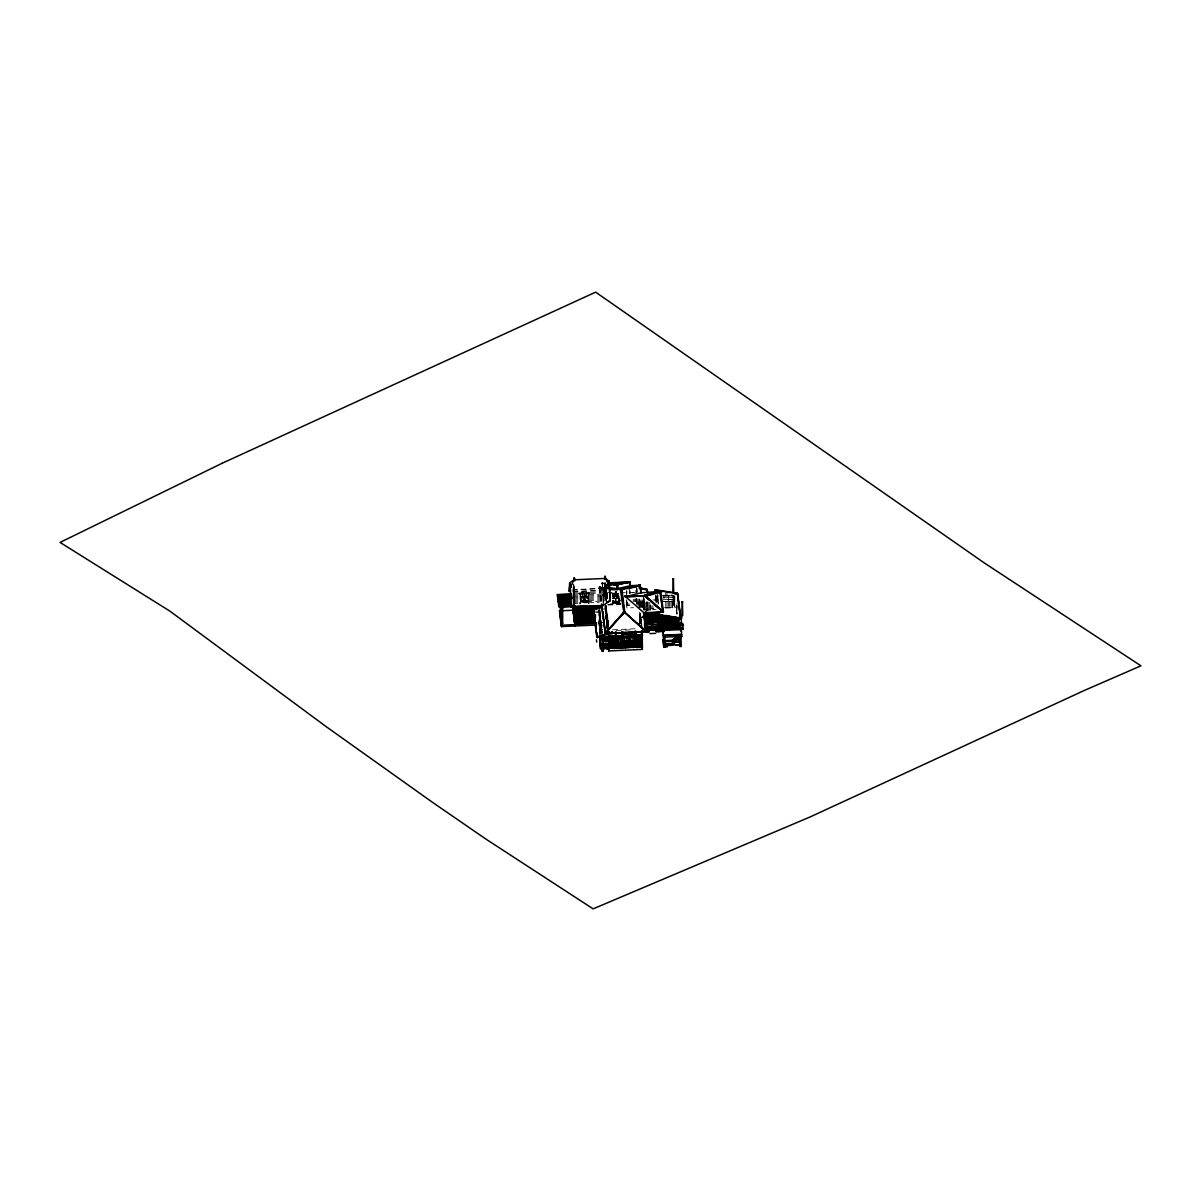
<?xml version="1.0" encoding="UTF-8"?>
<svg xmlns="http://www.w3.org/2000/svg" width="1201" height="1201" viewBox="0 0 1201 1201"><rect width="100%" height="100%" fill="white"/><g stroke="black" fill="none" stroke-linecap="round" stroke-linejoin="round"><path stroke-width="0.75" stroke-dasharray="5 3.75" d="M643.361 598.984L643.181 607.841M643.466 606.88L643.451 598.653M643.721 607.601L643.691 599.374M643.976 608.337L643.946 598.924M606.475 599.059L604.688 586.328M640.118 618.005L644.877 617.599M607.271 587.634L599.494 587.409L608.817 588.535L598.984 587.034L607.901 587.544M602.647 582.935L602.797 583.731L602.917 582.935M599.764 587.274L599.839 586.704M608.742 588.16L599.089 587.064L602.797 587.589L601.926 583.07L602.602 587.199L599.224 587.334L601.191 602.106M602.737 583.341L601.926 583.07M673.761 595.486L673.386 601.686L672.875 596.026M602.722 583.701L601.971 583.431L605.799 583.281M600.11 587.529L600.455 586.839M615.738 591.538L616.713 591.898L615.633 591.898M603.082 583.446L601.746 583.176L605.739 582.98M672.92 601.401L673.761 601.416L668.492 601.641L668.477 595.546L672.005 595.561M582.485 597.407C587.619 602.557 575.744 599.809 584.121 597.212M581.194 599.194L582.38 597.482L583.581 599.284L582.38 600.92M586.058 597.332C580.608 597.212 591.703 597.122 586.283 597.242L584.407 599.044L586.058 600.905M587.244 599.074C586.658 594.975 583.716 599.719 586.178 600.83L587.935 599.089M572.667 590.171L601.055 588.4L574.243 589.586M602.617 583.686L602.767 583.236M676.944 614.026L676.103 607.136L676.944 614.492M607.556 587.034L607.616 587.004A3.753 3.048 -7.6 0 1 605.709 587.559M604.478 588.835L599.539 590.457L608.291 587.169M600.92 588.535L606.91 586.899M601.791 631.816L599.434 632.537L601.461 631.651M599.509 633.317L601.926 632.702L599.569 633.573M658.103 603.337L657.172 596.447L655.671 596.642L657.172 596.942L658.103 603.848M599.854 616.638L600.725 616.593L599.704 616.428M600.8 623.664L601.656 623.619L601.896 633.512L601.731 629.294M600.86 624.16L601.716 624.115L600.86 625.631M608.517 584.557L605.289 584.722A3.753 3.048 -7.6 0 0 606.46 584.602M608.562 584.962L605.394 585.217A3.753 3.048 -7.6 0 0 606.52 585.007M573.493 586.764L573.673 594.6M605.454 585.953L608.667 585.728M605.529 586.178L605.799 590.502L605.499 584.692M605.244 587.394L605.394 583.941M605.754 587.709L606.55 599.419L603.442 599.554M603.382 601.911L603.292 588.16L606.55 588.025M604.373 588.265L606.415 602.737M603.292 589.045L606.55 588.895M601.551 589.541L604.478 589.421M606.685 589.691L606.04 584.256L606.04 600.56M572.922 591.402L600.14 590.186L599.975 588.955M572.922 591.973L604.478 590.577M572.922 593.129L604.478 591.718M579.287 594.36L578.927 593.204L589.376 592.739L589.586 593.594L579.152 593.925M578.942 593.339L589.376 592.874L578.927 593.204M572.922 594.285L604.478 592.874M606.91 592.693L616.653 592.273L616.653 591.177M620.211 592.108L625.556 592.573M580.263 594.03L588.37 593.955M606.19 593.459L607.06 593.414M610.363 593.249L618.74 592.874M634.263 592.453L628.829 592.859L634.263 592.618M572.922 595.441L580.008 595.126M588.73 594.735L604.478 594.03M616.383 593.444L618.515 593.339M606.55 594.555L603.097 594.615L603.097 604.703M603.097 594.81L606.55 594.81M580.638 596.266L587.935 595.951M572.922 596.582L580.008 596.266M580.473 596.312L588.055 595.981M588.73 595.891L604.478 595.186M580.473 596.612L588.055 596.266M580.638 596.807L584.136 596.642L584.121 601.686M606.55 595.966L603.262 596.071L603.097 594.615L603.518 597.212M572.922 597.738L580.008 597.422M584.136 597.302L580.623 597.362L582.275 597.497M588.73 597.032L604.478 596.342M573.988 598.143L573.898 589.301M603.442 597.257L606.55 597.107M572.922 598.894L580.008 598.578M588.73 598.188L604.478 597.497M662.592 595.381L672.41 595.035M586.283 597.242L587.935 598.984M606.55 598.263L603.442 598.413L603.382 597.302M662.907 595.636L671.914 595.231M572.922 600.05L580.008 599.734M588.73 599.344L604.478 598.653M663.222 596.026L668.191 595.801L668.206 601.326M573.523 600.05L573.913 600.785M616.128 598.368L612.765 598.638L616.113 598.293M663.222 596.101L668.206 595.876M668.507 596.026L673.476 595.816L673.476 601.266M572.922 601.206L580.008 600.89M588.73 600.5L604.478 599.794M580.623 601.07L584.121 600.92M584.407 600.905L587.92 600.74M580.638 601.266L584.136 601.116M584.422 601.101L587.935 600.95M663.222 597.783L668.206 597.753L663.222 597.888M633.107 599.359L636.08 599.224M636.395 599.209L639.367 599.074M673.476 597.573L668.492 597.708L673.476 597.693M572.922 602.362L580.008 602.046M588.7 603.533L588.625 601.686L602.737 601.025M623.904 600.59L612.615 601.101M613.065 601.431L620.286 601.101M633.107 600.515L636.08 600.38M636.395 600.365L639.367 600.23M639.623 600.215L643.361 600.14M572.922 603.502L580.008 603.187M588.265 601.716L588.295 602.692L580.368 603.172L580.368 594.315M588.73 602.812L599.239 602.347M616.113 601.581L612.63 601.941L616.128 601.776M652.759 599.96L656.136 599.915L652.503 600.065M619.761 601.671L616.383 601.851L619.761 601.791M663.222 599.704L668.206 599.569M668.507 599.719L673.476 599.509M668.492 599.644L673.476 599.389M612.615 602.377L616.113 602.226M619.746 602.226L616.398 602.557L619.761 602.422M612.765 602.572L616.128 602.422M633.107 601.671L636.08 601.536M636.395 601.521L639.367 601.386M639.623 601.371L643.361 601.296M616.113 602.872L612.75 603.007L616.128 603.067M616.383 603.142L619.896 603.067L616.383 603.022M636.545 602.286L636.56 603.848M637.446 602.347L637.446 603.803M638.677 603.758L638.842 602.181L638.857 603.743M640.779 602.091L640.779 603.563M642.19 602.031L642.205 603.593L642.205 602.136M672.215 607.316L672.11 600.83L674.392 600.725L674.707 607.706L674.392 600.725M610.363 603.803L620.422 603.352M626.412 599.659L626.412 603.082L629.579 602.977M636.395 602.677L639.367 602.542M639.623 602.527L643.361 602.452M662.907 601.551L674.181 601.055L662.442 601.746M620.046 603.608L616.383 603.773L616.398 593.519M642.145 602.647L639.788 602.662L639.803 603.608L642.385 603.593M626.487 603.578L627.553 603.533M607.901 604.613L620.857 604.028M627.492 603.743L626.412 604.253L629.579 604.133M646.874 602.842L644.171 602.962L643.721 598.368M647.129 602.827L650.086 602.692M639.563 603.713L636.845 603.653L643.361 603.593M672.11 600.83L672.275 602.151L674.572 602.046M607.901 605.079L620.857 604.508M672.74 602.181C671.824 604.538 674.256 600.005 673.791 603.097M646.874 603.983L644.171 604.103L643.466 598.804M647.129 603.983L650.086 603.848M629.894 605.274L626.907 605.544L630.555 605.334M636.395 604.974L643.331 604.568M672.275 602.151L672.275 603.202L674.572 603.112M643.331 604.779L637.821 605.169L642.385 605.424M604.869 606.835L605.724 606.805M605.529 607.106L607.226 630.03M639.983 605.304L643.241 605.379L643.346 607.841L642.19 607.271M644.171 605.259L646.874 605.139M647.129 605.139L650.086 605.004L650.071 610.168M605.124 607.211L605.98 607.181L605.98 605.124L606.655 612.255L605.799 612.3M605.664 607.631L605.664 609.688M643.271 606.64L636.785 607.616M646.874 606.295L644.171 606.415L643.181 597.843M647.129 606.28L650.086 606.16M650.417 606.145L653.374 606.01M637.821 606.985L642.325 606.865M643.451 606.73L643.646 595.321M674.392 605.424L672.11 605.514L672.41 607.811L676.043 607.646M603.172 608.997L606.535 608.847L606.535 606.445M626.412 603.082L626.907 608.006L633.482 607.661M644.171 607.571L646.874 607.451M647.129 607.436L650.086 607.316M650.417 607.301L653.374 607.166M605.799 610.243L606.655 610.213M664.438 607.661L672.41 607.301L665.624 607.646M674.692 607.196L676.103 607.136M646.874 608.607L644.171 608.727L643.181 600.14M647.129 608.592L650.086 608.457M650.417 608.442L653.374 608.322L653.374 609.477M595.591 611.294L599.734 611.039L600.5 632.687L600.485 622.223M605.574 610.693L606.715 610.708L607.181 617.854M643.286 609.538L653.929 609.072M647.129 609.748L650.086 609.613M656.136 609.342L653.629 609.462L653.629 608.307M595.591 612.435L598.879 612.3M645.387 610.333L646.243 610.288M605.604 612.795L606.715 612.75L607.406 617.839L606.535 617.884M650.086 610.769L647.129 610.904L647.129 601.671M606.43 613.336L606.73 628.078M606.85 613.501L606.625 615.077M599.464 614.462L600.725 628.964M599.314 615.407L600.905 628.243M605.574 614.957L605.709 616.023M606.85 615.197L606.625 613.201M607.406 615.798L606.535 615.828L606.535 628.213M599.704 616.353L600.65 616.323M607.166 615.858L606.955 628.063M599.479 616.819L600.725 616.819M606.79 616.653L607.721 617.104L607.796 627.312M600.77 617.119L599.149 617.194L601.446 634.398M599.794 617.629L600.65 617.599M606.865 617.149L607.721 617.104M599.794 617.99L600.725 618.095M639.878 617.93L639.923 616.233L640.869 623.604M599.854 618.365L600.74 618.44M599.479 618.815L600.455 618.755L600.5 632.687M639.818 617.284L644.697 617.059M599.314 619.401L601.07 632.657M639.818 617.509L641.409 617.434M607.121 620.181L607.976 620.151L608.652 627.282L607.766 620.151M599.479 620.812L600.455 620.692M599.734 621.548L598.879 621.593L600.86 637.386M607.661 621.322L606.79 621.367L605.094 608.322M606.865 621.863L607.721 621.818M598.113 622.719L605.274 622.178M607.121 622.238L607.976 622.193L607.976 620.151M599.479 622.809L600.455 622.688M607.661 622.658L607.901 624.82M598.113 623.379L601.686 623.184M600.8 623.859L601.656 623.619M600.92 623.904L599.314 610.648M600.245 624.385L601.716 624.115M598.128 624.955L601.686 624.79M599.584 611.039L600.05 625.075M600.8 625.136L601.656 625.105M607.796 625.271L608.652 625.226M607.556 625.421L608.231 627.297L605.079 604.628M601.491 626.066L601.506 627.087M607.571 625.721L608.727 625.721M601.461 627.973L601.191 621.593M599.915 628.198L600.905 628.138M599.794 628.498L600.68 628.453M600.65 629.339L599.794 629.384L600.485 632.387M602.016 629.279L601.461 633.543M599.854 629.879L600.725 629.834M612.57 629.789L638.527 628.633M599.764 632.432L599.674 631.231L600.755 631.186M616.233 630.51L632.056 629.804M599.674 631.816L600.83 631.801M665.624 608.111L672.41 607.811L672.41 604.133L674.692 604.043L672.41 604.178L672.275 603.202M602.106 583.446L605.98 584.256M608.562 588.76L599.539 587.724L601.491 602.392M582.38 601.01L581.329 599.329M599.449 632.477L600.035 636.89M589.241 592.919L589.436 593.91M580.008 594.33L580.008 604.208M606.04 588.79L605.604 586.673M674.031 601.055L674.046 594.96M673.716 601.07L673.731 595.981M658.448 603.713L657.427 596.071L657.427 598.819M643.181 602.452L644.171 609.883M643.181 603.608L643.871 608.607M643.166 605.379L643.601 608.637M642.145 605.199L642.16 606.805M641.499 602.166L641.499 603.623M640.959 603.548L640.959 602.091M640.253 603.578L640.253 602.121L640.073 603.593M639.608 604.734L639.608 598.413M639.382 603.728L639.187 602.692L636.86 602.887M639.352 604.749L639.352 598.413M637.191 591.477L636.74 588.055L636.74 590.096M640.193 613.111L642.235 628.468M636.665 589.09L637.416 595.246M637.971 602.317L637.971 603.788M639.743 616.248L640.688 623.619M639.743 617.599L640.448 622.914M639.743 619.911L640.193 623.319L640.178 613.846M639.743 621.067L639.938 623.784M619.746 603.518L619.896 595.846M618.38 593.354L618.38 603.578M618.38 595.996L616.383 595.876M617.689 593.384L617.824 603.593M619.055 603.548L619.206 595.876M617.164 593.489L616.999 603.638M618.515 603.563L618.515 595.906M617.149 598.413L619.896 598.293L616.383 598.443M614.672 593.354L614.687 603.653M614.131 593.369L614.131 603.683M615.497 603.533L615.497 593.309L615.362 603.533M613.456 593.489L613.456 603.713L613.306 593.489M612.765 593.519L612.63 603.743L612.75 593.429L616.128 593.369L616.113 603.623M606.265 590.201L605.169 582.2L604.478 600.95M606.61 593.819L606.76 594.915M605.049 583.236L605.859 589.301M606.115 591.297L606.91 597.603M604.974 583.851L605.995 592.678M606.61 596.251L606.91 598.834M604.839 585.097L606.145 596.056M604.613 586.944L606.355 601.116M606.655 612.255L605.769 605.139L605.784 619.206M603.292 588.16L603.442 590.186M605.544 605.139L608.322 626.712M602.301 583.836L602.797 587.589M607.316 622.133L607.571 625.826M605.094 607.541L605.094 605.019M606.865 621.593L607.796 628.603M603.382 598.458L603.518 600.665M606.445 622.673L607.421 629.94M603.382 600.755L603.518 601.821M599.089 587.064L601.07 601.911M599.734 609.192L600.425 614.582M601.236 620.662L602.422 629.579M599.734 610.678L600.425 616.218M598.879 609.237L602.076 633.062M598.789 610.678L601.956 634.443M599.479 624.925L599.93 628.498M600.02 632.417L600.155 633.813M587.92 596.387L584.407 596.552L584.407 601.671M582.515 594.225L582.53 596.191M582.38 594.225L582.38 596.191M573.553 584.031L574.213 589.015A3.753 3.048 -7.6 0 1 573.508 588.925M573.417 585.262L574.363 592.393M573.342 585.878L574.438 594.075M573.192 587.109L574.573 597.452M573.132 587.724L574.724 600.83M572.982 588.97L574.784 602.527M573.402 593.279L574.844 605.289M573.402 595.591L574.363 602.827M573.402 596.747L574.363 603.983M573.162 597.257L574.168 604.974M573.162 599.854L573.823 603.833M601.206 622.073L601.926 627.523M580.323 603.487L580.248 602.061M579.963 603.502L579.903 602.076M588.295 602.797L588.34 603.487M606.415 602.557L605.559 586.388A3.753 3.048 -7.6 0 0 606.52 586.223M574.168 587.829L574.844 603.968M606.475 595.891L606.19 593.534L606.19 597.002M656.061 602.091L655.971 595.756L656.151 602.737M655.866 595.02L655.866 600.605M655.671 595.396L655.476 601.356M655.371 596.882L655.371 600.605M677.004 602.932L677.004 613.876M676.899 605.829L676.899 613.141M676.703 606.16L676.703 611.639M676.403 605.739L676.403 609.387M674.812 596.026L674.812 607.196M673.716 595.156L673.521 604.088M670.924 601.446L670.924 607.376M669.633 601.506L669.633 607.421M668.326 601.566L668.326 607.481M667.035 592.919L667.035 595.276M667.035 601.626L667.035 607.541M665.744 592.709L665.744 595.321M665.744 601.686L665.744 607.601M657.968 595.126L657.968 604.283M657.743 598.443L657.743 601.191M657.487 596.567L657.683 600.695M657.172 594.195L657.172 596.942M656.677 596.837L656.677 602.422M650.417 604.989L650.402 610.153M646.874 601.686L646.874 610.919M643.976 599.104L644.141 610.648M643.901 597.197L643.901 608.742M642.31 604.929L642.28 607.886M641.559 619.146L641.559 627.748M641.409 619.161L641.244 624.67M641.169 621.352L641.169 627.012M640.734 618.095L640.734 622.343M640.673 617.599L640.673 623.259M640.238 614.342L640.223 623.514M640.163 605.289L639.983 606.82M639.743 612L639.743 623.889M637.431 602.241L637.266 603.818M636.725 602.271L636.74 603.848M636.665 587.559L636.665 593.159M636.38 598.548L636.38 601.716M636.065 598.563L636.065 601.731M635.809 590.427L635.809 593.264M630.165 590.682L630.165 593.504M629.309 589.301L629.309 593.549M626.907 590.817L626.907 593.654M626.907 600.785L626.907 608.006M626.487 590.742L626.487 596.086M626.487 600.725L626.487 604.283M619.055 595.876L619.07 603.623M615.798 591.222L615.798 592.303M608.006 625.256L608.006 627.312M607.661 616.608L607.661 630.015M606.91 585.097L606.865 598.999M606.715 610.708L606.715 612.75M606.22 610.228L606.295 612.78M606.01 610.243L605.995 615.723M605.649 606.64L605.559 619.085M605.289 606.82L605.289 617.254M604.148 589L604.148 594.66M603.442 589.316L603.427 604.688M601.971 631.276L601.986 633.407M600.68 620.437L600.785 632.672L599.299 611.054M600.455 617.119L600.455 618.05M600.29 616.834L600.29 628.979M598.879 611.069L598.879 622.463M588.73 603.818L588.625 593.579L588.625 601.686M588.265 593.594L588.37 603.833M588.055 593.864L588.055 601.626L580.473 601.956L580.473 594.195M584.347 594.15L584.211 596.116M584.271 596.432L584.271 601.791M574.153 587.664L574.153 588.955M574.153 601.791L574.138 604.388M573.943 586.088L574.093 588.55A3.753 3.048 -7.6 0 1 573.447 588.52M574.108 601.476L573.913 604.899L573.868 599.599M573.778 584.932L573.838 586.628M573.883 596.236L573.523 587.364A3.753 3.048 -7.6 0 0 573.943 587.379M573.658 598.038L573.658 598.909M573.613 597.723L573.643 604.523M606.61 586.974A3.753 3.048 -7.6 0 1 605.649 587.139M605.724 584.001A3.753 3.048 -7.6 0 1 605.244 584.061M606.46 585.818A3.753 3.048 -7.6 0 1 605.499 585.983M573.988 587.799A3.753 3.048 -7.6 0 1 573.508 587.784M607.045 593.564L607.301 599.089L607.045 593.519M600.65 616.098L599.794 616.143L600.65 616.113M616.128 595.816L612.615 595.891L616.113 595.726M588.28 601.791L580.263 602.271L588.28 601.791M642.16 605.965L640.178 606.205L642.145 605.889M601.731 627.658L601.446 628.949L601.731 627.658M627.553 604.238L627.492 603.037L627.553 604.238M586.178 594.15L586.028 596.026L586.163 594.06"/><path stroke-width="1.5" d="M622.148 643.391L625.556 643.586M622.463 637.866L622.463 643.015L628.814 642.97L619.176 643.421M624.7 613.035L623.664 611.579L624.97 611.925M624.385 611.534L623.98 612.645L624.475 611.549M635.164 643.226L635.164 635.434M646.243 629.729L646.243 616.143M647.609 631.456L648.675 630.81L647.609 630.87L647.684 632.071L648.765 632.026L648.645 629.564M656.452 631.035L656.392 628.724M657.247 628.678L657.307 630.99L656.271 631.065M648.255 592.709L660.67 592.153L644.682 595.891L644.862 595.08L645.207 596.251L645.267 595.321M644.982 596.191C644.201 595.126 647.099 596.327 641.229 596.327M640.103 585.292L638.902 585.307L640.028 585.728M609.748 587.769L617.509 588.655L630.525 585.668L640.268 585.232L641.049 593.054L639.608 585.262M617.779 584.587L616.638 584.722L617.479 588.775L617.599 584.302L616.278 584.602L617.854 584.872M621.683 590.412C622.178 586.178 611.714 592.108 608.682 588.43M674.331 639.578L674.647 642.28M674.557 639.082C674.632 637.896 674.016 639.082 674.947 638.497M674.842 642.325L674.452 638.857A3.408 1.967 0 0 0 673.371 640.193M674.902 639.322L674.301 638.572L675.322 642.01M659.98 592.528L662.997 612.12L643.481 612.99L663.447 611.894L660.79 591.868L644.592 595.501M621.728 634.428L635.884 633.663L636.185 636.995L615.663 637.671M622.178 637.506L636.035 636.89M645.553 617.689L658.508 617.224L645.553 617.689L645.237 614.357L658.208 613.786L658.508 617.224M645.688 617.584L645.387 614.492M646.528 617.629L646.378 615.993M620.301 589.196L640.268 585.232L621.593 589.811C621.022 589.511 621.593 589.211 621.833 589.526M582.38 618.56L582.29 608.787M591.733 610.378L591.508 607.931L581.074 608.397L581.404 610.994L591.568 610.348M624.745 611.399C625.631 612.945 622.658 612.15 624.475 611.955M674.737 638.782L674.797 641.874M672.86 592.393L673.356 578.657L673.716 592.348L672.86 592.393L673.686 592.468M673.716 578.957L672.89 579.002M681.898 615.227L682.393 601.566L682.753 615.272C681.718 614.056 680.291 625.526 682.123 624.055M590.652 609.207L590.667 618.395L590.397 609.538L582.38 609.883L582.305 618.77L581.93 608.802L581.93 609.583L574.844 609.898M681.898 636.47L663.628 637.146M681.748 636.35L681.282 628.243L662.637 629.024M666.27 645.973C668.026 643.961 667.11 648.105 666.615 646.663M644.652 595.921L624.565 596.116L625.556 596.357M569.875 583.761L569.199 591.568L569.679 582.905L573.883 579.828L605.454 578.417L608.982 581.149L610.048 600.35M573.883 579.828L574.784 580.563L573.883 579.828L570.355 587.935L571.286 607.256L602.241 605.874L610.258 600.77M605.454 578.417L604.628 579.242L605.454 578.417L609.507 586.268L608.982 581.314M608.442 584.872L608.847 581.314M608.412 584.392L608.352 583.386L608.562 585.548L608.982 581.149M621.262 588.91L621.277 589.931M590.382 618.245L590.291 608.427M621.698 589.466L620.902 589.451M646.033 630.555L645.102 630.975L645.823 630.375M623.829 611.699L623.439 612.39L623.649 611.639M662.772 610.829L662.231 610.994M662.667 610.814L662.246 611.339M629.234 581.945L628.949 582.11M660.4 592.588L660.82 591.748L641.274 592.739L625.271 596.717M628.663 581.854L629.669 581.93L628.724 581.809M638.902 585.307L639.893 585.172M659.694 592.423L660.205 591.808M621.908 589.361L624.82 612.48M624.895 612.195L623.844 611.894L624.7 612.945M639.457 585.142L639.863 585.728M630.09 582.02L616.203 584.902L617.149 585.412L616.413 584.256M623.844 612.57L620.317 588.985L621.863 588.715M616.488 585.262L616.308 584.467M653.659 628.423L653.374 629.384M653.99 628.408L653.704 629.369M658.118 615.032L680.562 618.605L677.544 593.204L680.832 618.38L658.118 615.032L657.743 612.15L659.244 612.465M680.562 618.605L677.349 593.399L655.866 589.736L654.83 590.141L655.416 593.459M680.832 618.38L659.184 615.197M663.327 630.45L663.387 630.915M621.563 589.676L608.742 588.16M647.354 593.069L647.249 589.436L639.202 587.769M645.252 595.726L663.447 611.955L644.847 595.261M645.883 630.75L645.327 631.171M605.634 632.522L624.025 612.015L605.244 633.422L646.378 631.606L624.595 612.09M662.787 610.693L662.111 611.144M674.902 640.328L674.271 640.959M659.484 591.763L660.4 591.808M574.784 579.693L574.333 577.741L573.913 579.738L574.784 579.693L573.838 578.657L573.913 579.738M605.244 577.786L605.034 576.375L604.628 578.372L605.484 578.327M607.976 583.866L617.584 584.842L617.509 588.94M612.18 631.666L611.894 633.963L609.507 633.287L597.152 637.221M682.753 601.851L681.928 601.911M620.527 589.301L621.367 589.571L624.34 612.69L621.728 615.588M667.681 645.538L666.255 645.492M606.4 632.627L605.544 632.296M602.317 635.794L603.683 636.275L603.007 635.479L599.945 636.53L602.377 636.29M616.113 584.527L617.584 585.007M582.725 615.152L584.377 613.321M588.4 616.729L589.466 614.747L588.385 613.05L586.538 615.077M588.385 613.05L587.214 614.987L588.28 616.653L590.036 616.774M588.28 616.578L589.331 614.807M645.237 595.606L625.271 596.417L643.946 612.765L645.988 631.756L624.265 612.12L646.498 631.546L605.259 633.362L601.566 605.604M642.085 633.242L642.34 636.365M667.411 646.333L666.48 646.288M660.235 592.453L659.469 592.063M605.484 633.362L601.566 603.923M605.995 632.822L624.52 612.345M674.737 641.079L674.031 640.343M598.653 608.367L599.884 608.246M604.628 578.372L605.469 577.261L605.484 579.197M619.176 643.135C612.75 644.442 623.169 643.406 620.887 643.781M674.196 639.037L674.887 638.527M616.533 584.422L617.314 584.302M606.715 602.542L608.937 601.07M605.304 633.392L602.722 611.549M674.812 640.914L674.331 638.857M624.52 643.421L624.1 643.646M626.907 643.256L627.778 643.286M630.6 643.361L631.02 643.135M633.407 642.97L633.843 642.805M617.074 584.917L616.083 584.842M601.716 605.079L602.241 605.874M609.507 632.657L596.912 637.146L593.219 609.327L601.896 606.13M601.971 606.355L593.324 609.553L597.017 637.356M595.381 609.417L600.38 607.571M596.912 637.146L609.507 632.492L612.405 633.302M574.528 579.257L574.333 577.741L573.853 580.113M602.362 636.065L599.99 636.755L599.854 635.644M654.98 590.186L677.349 593.399M657.773 612.285L658.824 611.879L659.199 614.912L658.163 615.167M662.351 631.11L662.351 614.897L659.514 614.447L658.733 615.888L658.208 612.54L658.373 630.54M628.078 588.655L636.515 586.719M644.892 595.501L660.7 591.943M646.513 595.771L653.449 594.18M675.983 638.256L674.647 638.677M675.157 638.527L677.754 638.362M675.803 642.055L679.12 641.589A3.408 1.967 0 0 0 680.186 640.313L680.096 639.713A3.408 1.967 0 0 0 678.565 638.572L677.754 638.271M570.925 586.223L570.985 587.229L570.67 584.887M616.924 585.247L607.931 584.121M620.827 590.457L621.262 589.511M676.688 642.13L677.574 642.085M605.409 577.831L604.628 579.242M569.679 583.055L570.34 588.01M607.586 582.905L627.973 581.99M609.417 583.101L628.033 582.275M618.695 583.101L629.624 582.62M571.181 586.043L570.67 584.302M635.284 585.728L630.135 586.373L634.999 586.163M620.827 589.286L621.683 589.241M560.327 595.726L558.045 595.831L557.279 594.675L571.361 594.045M571.391 594.36L557.279 594.675M560.282 595.126L561.152 595.08L561.197 611.834M557.324 595.576L571.406 594.93M561.182 595.696L571.451 595.231M560.282 595.906L561.137 595.876M571.691 597.107L557.579 597.452L557.534 596.552L571.601 595.921M571.646 596.236L557.534 596.552M557.579 597.452L571.661 596.807M570.235 599.059L558.54 599.584L557.789 598.428L571.856 597.798M571.901 598.113L557.789 598.428M557.819 599.329L571.901 598.683M625.271 597.047L635.914 596.567M570.49 600.935L558.075 601.206L558.03 600.305L570.34 599.764M570.385 600.065L558.03 600.305M558.075 601.206L570.445 600.635M561.332 603.232L559.035 603.337L558.285 602.181L570.595 601.641M570.64 601.941L558.285 602.181M561.287 602.632L570.73 602.812M558.33 603.082L570.7 602.512M570.985 604.703L558.57 604.959L558.54 604.058L570.85 603.518M570.895 603.818L558.54 604.058M558.57 604.959L570.94 604.388M561.828 606.985L559.546 607.09L558.78 605.935L572.862 605.304M572.892 605.619L558.78 605.935M574.844 605.859L571.121 606.025L571.286 607.256M558.825 606.835L574.618 606.115M562.684 606.955L586.013 605.95M571.136 606.88L603.172 605.454M561.843 607.676L562.699 607.631M561.888 608.051L562.744 608.006L561.077 594.615L562.744 607.136L561.888 608.051L560.221 594.66L560.342 611.744M574.844 607.601L601.085 606.43M574.243 608.111L574.889 610.033L574.003 610.318M574.078 608.967L573.523 609.132M574.363 605.139L574.844 608.742L598.879 607.691M593.97 609.057L596.687 608.937M596.342 625.03L561.422 626.592L559.501 610.829L572.997 610.228M582.035 610.033L590.757 609.643L590.652 608.412M574.273 610.528L574.453 621.563M586.463 610.048L590.036 609.883L590.036 611.774L582.74 612.09L590.186 611.879M573.027 611.129L574.603 621.893M593.94 610.213L574.844 611.054L574.273 605.679M573.027 611.804L572.922 606.97L574.844 622.598L595.171 621.683M581.93 611.894L574.844 612.21L573.913 605.484L574.408 617.554M590.652 611.504L593.94 611.354M582.725 617.659L582.725 612.54L590.186 612.18M574.844 616.819L573.493 605.529L573.838 613.291M573.508 613.351L574.408 613.381M574.844 613.366L581.93 613.05M590.652 612.66L593.94 612.51M573.673 614.417L574.558 614.387M581.93 614.206L574.844 614.522L573.778 605.499M590.652 613.816L593.94 613.666M586.253 616.939C579.723 617.404 586.463 616.969 582.74 615.242M574.423 615.768L581.93 615.362M586.523 614.987L588.175 616.729L586.538 616.924M590.652 614.972L595.591 614.747M574.558 616.488L573.778 616.413L573.703 605.004M574.273 616.879L581.93 616.503M590.652 616.128L595.591 615.903M586.238 616.729L584.602 616.804L583.416 615.062L584.482 613.306C588.685 614.101 582.515 618.98 585.548 614.972M586.523 616.834L590.036 616.653M583.896 617.269L590.397 617.689L582.29 617.329M645.237 614.507L658.208 613.921M574.423 617.99L581.93 617.659M590.291 617.284L583.986 617.029M590.652 617.269L595.591 617.059M645.387 614.777L658.208 614.206M582.605 617.869L590.186 617.524M574.588 618.92L574.258 605.589M659.514 615.227L658.733 615.888M574.588 619.191L595.171 618.23M642.565 616.503L645.387 616.368L645.387 611.834M645.538 616.413L658.373 615.843M643.075 616.744L658.403 616.173M574.423 620.046L595.171 619.386M645.568 617.014L651.437 616.744M646.318 617.224L644.592 617.299L644.592 625.886M574.844 621.442L595.171 620.542M664.573 617.689L660.265 617.975L664.558 617.599L664.213 620.977L664.213 617.869M660.61 619.371L664.198 619.281L660.625 619.566M574.844 623.739L596.327 622.794M678.25 619.01L679.105 618.965L678.25 618.035M646.588 620.602L657.983 620.226L652.398 620.392M666.03 620.226L671.674 619.971L666.03 620.226L666.03 629.234M596.342 623.424L574.844 624.415L574.663 605.544M559.501 610.829L561.422 625.211L574.919 624.61L572.922 609.282M660.265 621.247C671.824 619.566 656.166 624.49 660.265 617.794M657.983 621.653L652.398 621.818M652.759 622.088L657.623 621.923M646.949 624.415L651.813 624.25M671.119 623.604L666.555 624.07M666.54 623.98L671.119 623.859M678.955 625.856L680.637 625.781L680.457 623.394L682.753 623.304L682.919 629.309L680.276 629.429M678.775 624.535L680.457 624.46M680.457 623.394L680.637 624.73L682.919 624.625M657.983 621.818C632.191 619.941 657.097 628.483 652.158 616.173L652.203 626.712L646.603 626.577L646.588 616.428M652.173 626.367L646.423 627.042M657.983 626.276L652.413 626.532L652.398 616.338M666.54 625.916L671.149 625.916L671.119 620.091M646.243 627.057L658.208 626.532L658.193 615.978M666.57 626.036L666.72 620.452M667.456 626.081L667.456 620.422M668.191 626.036L668.191 620.392M668.777 625.931L668.927 620.271M645.147 627.372L658.208 626.787L658.463 628.754M645.312 627.447L646.168 627.417L646.348 630.36L645.282 630.42M647.909 627.492L653.029 627.267M651.347 627.523L658.208 627.372M645.237 627.988L646.243 627.327M663.027 629.609L662.261 627.898L680.667 627.072L680.547 630.96M662.276 628.063L680.667 627.252M645.312 629.264L658.463 628.663M662.442 628.498L671.494 628.093M680.667 627.072L681.147 628.814L662.637 629.609L662.622 628.829L670.789 628.408M645.282 629.834L658.448 629.129M658.238 629.429L646.303 629.97M662.592 629.189L681.282 628.243M646.333 630.15L658.268 629.624M656.271 630.48L657.352 630.435L657.427 631.636L656.362 631.681L656.271 630.48L656.362 631.681M663.628 630.39L681.162 629.609M663.778 631.005L658.478 631.291L658.163 628.964L658.538 631.711L664.153 631.471M621.878 634.698L635.734 634.083M649.876 633.588L655.671 633.332M622.508 635.674L622.719 637.161M603.157 636.635L608.862 636.125M622.734 635.884L608.862 636.5L615.633 636.41M603.217 636.95L622.478 636.005M681.552 634.248L663.417 635.449L681.583 635.059M615.738 637.356L622.703 636.77L615.738 637.13L615.738 644.306L618.92 643.436M641.889 631.306L642.43 635.314L622.028 636.695L635.254 636.11M609.462 637.836L612.42 637.701M612.675 637.686L622.764 637.476L622.598 635.689M635.464 636.68L638.737 636.53M638.992 636.515L642.1 636.38M609.462 638.992L612.42 638.857M612.675 638.842L615.633 638.707M635.464 637.836L638.737 637.686M638.992 637.671L642.1 637.536M609.462 640.148L612.42 640.013M612.675 639.998L615.633 639.863M635.464 638.992L638.737 638.842M638.992 638.827L642.1 638.692M609.462 641.289L612.42 641.169M612.675 641.154L615.633 641.019M635.464 640.133L638.737 639.998M638.992 639.983L642.1 639.848M635.479 640.718L628.904 640.734M674.902 639.232L673.671 639.382L673.926 641.214L675.142 641.154L673.926 641.214M679.226 639.608L680.382 639.593M609.462 642.445L612.42 642.31M612.675 642.31L615.633 642.175M622.238 641.935L622.628 643.241M635.464 641.289L638.737 641.154M638.992 641.139L642.1 641.004M635.614 641.499L622.283 642.085M622.613 642.07L635.374 641.499L635.329 644.877M662.967 640.328L664.033 639.698L662.967 639.743L663.042 640.959M621.938 642.37L636.005 641.679M673.296 645.252L672.785 640.268L663.117 640.688L663.628 645.688L673.296 645.252L673.296 644.081L663.628 644.517M602.632 643.706C620.061 644.712 596.522 639.848 602.632 648.525M622.343 642.7L625.556 642.73M635.374 642.535L635.479 640.463L635.614 644.367L622.283 644.952L622.133 643.286C622.403 655.626 615.467 642.775 619.221 637.206M672.665 644.487L672.245 640.613L663.733 641.004L664.153 644.156L672.665 643.781L664.153 644.862M609.462 643.601L612.42 643.466M612.675 643.466L615.633 643.331M638.737 642.295L632.372 642.745L635.314 642.685M638.992 642.295L642.1 642.16M601.791 644.397L600.02 644.472L600.575 648.72L642.43 646.859L642.085 642.475M665.444 641.619L672.785 641.439L672.785 640.268M628.814 643.496L625.886 643.631M629.129 643.481L632.056 643.346M632.387 643.331L635.479 643.331M601.941 645.042L600.08 644.967L600.155 635.434M602.947 645.042L605.92 644.907M606.175 644.907L609.132 644.772M609.462 644.757L612.42 644.622M612.675 644.622L618.92 644.337M619.176 644.321L622.553 644.006M635.464 643.601L638.737 643.451M638.992 643.451L642.1 643.301M622.643 644.622L635.329 644.051M602.947 646.198L605.92 646.063M606.175 646.063L609.132 645.928M609.462 645.913L612.42 645.778M612.675 645.763L615.633 645.643M615.963 645.628L618.92 645.492M619.176 645.477L625.421 645.207M625.676 645.192L628.648 645.057M628.964 645.042L631.936 644.907L631.936 647.324L631.936 644.682M632.176 644.907L638.737 644.607M638.992 644.607L642.13 644.562M602.947 647.354L605.92 647.219M606.175 647.219L609.132 647.084M609.462 647.069L612.42 646.934M612.675 646.919L615.633 646.784M615.963 646.784L618.92 646.648M619.176 646.633L622.133 646.498M622.463 646.483L625.421 646.363M625.676 646.348L628.648 646.213M628.964 646.198L631.936 646.063M632.176 646.063L635.149 645.928M635.464 645.913L638.737 645.763M638.992 645.748L642.1 645.613M600.515 648.225L603.157 648.12L603.337 651.167L602.256 651.212L602.181 649.996L603.247 650.537M602.962 648.615L605.935 648.48L605.935 643.856M619.07 637.206L618.935 647.909L615.963 647.924L615.978 643.676M625.571 644.487L625.721 640.824L625.436 647.609L622.478 647.744L622.673 636.53M631.936 647.219L628.964 647.354L629.144 642.25M666.51 646.483L667.351 646.453M681.132 645.823L680.051 645.282L680.141 646.483L681.207 646.438L681.027 635.644M664.949 646.573L663.793 646.003L664.874 645.958L664.949 647.159L663.883 647.219L664.769 646.033M608.291 647.414L608.772 650.927L642.355 649.426L642.235 630.765M604.568 637.416L607.391 637.296M604.568 637.626L607.391 637.506M604.568 641.169L607.391 641.049M604.568 641.379L607.391 641.259M604.869 638.166A1.862 1.516 -7.6 0 1 605.754 637.836L606.25 637.821A1.862 1.516 -7.6 0 1 607.136 638.091M604.523 638.467A1.862 1.516 -7.6 0 0 605.709 640.854L606.19 640.839A1.862 1.516 -7.6 0 0 607.466 638.362M608.307 583.821L616.984 584.812L630.015 581.9L630.285 585.968L629.955 582.035M607.811 584.467L611.489 584.887M610.363 588.97L617.569 589.796M659.439 590.892L662.997 591.462M666.555 592.033L670.128 592.603M673.686 593.174L677.244 593.744M675.848 593.729L675.067 594.195M639.157 587.995L647.189 589.571M639.653 588.46L646.949 589.976M674.992 641.844L675.803 642.13M605.709 632.101L606.43 632.897M642.355 647.024L641.904 643.601M644.637 595.876L662.532 611.459M646.183 597.407L648.975 599.854M654.59 604.764L658.794 608.442M588.28 613.216L589.346 614.882M585.563 615.062L584.497 613.381M662.261 627.898L663.027 629.219M593.219 609.327L596.176 628.513M655.085 590.517L655.236 593.324M673.371 640.103L673.461 640.703A3.408 1.967 0 0 0 674.992 641.935M682.799 624.82L682.799 625.991M682.753 627.988L682.919 629.309M680.727 628.033L680.757 628.213M681.027 645.297L681.207 646.438M679.331 639.082L679.331 635.404M680.171 645.342L680.246 635.824M678.235 638.497L678.685 641.859M676.523 638.301L677.034 642.19M671.119 620.362L666.555 620.557M670.413 620.286L670.263 625.946M671.149 625.916L666.57 626.111M661.105 597.903L662.997 612.12M662.336 620.902L662.472 617.794M663.568 631.711L663.207 629.624M660.61 617.869L660.61 620.977M663.628 645.688L663.072 628.739M655.866 589.886L656.301 593.054M657.923 612.255L658.403 615.392M657.848 629.189L646.723 629.864L646.693 627.808M657.172 626.832L657.307 629.174M656.196 621.728L656.181 616.173M656.151 626.877L656.271 629.444M654.335 621.728L654.335 616.248M655.115 626.922L655.356 628.889M654.185 621.728L654.185 616.263M654.08 626.967L654.335 628.934M652.158 617.494L657.983 617.599L646.603 617.945M652.413 619.221L657.983 618.845L646.588 619.1M652.158 620.226L646.603 620.677M653.044 627.012L653.299 628.979M652.173 624.505L646.603 624.595M647.249 589.436L647.609 592.709M647.069 589.631L647.489 592.739M652.008 627.057L652.263 629.024M650.972 627.117L651.227 629.069M651.152 629.489L651.182 627.793M650.837 629.504L650.867 627.808M650.522 629.519L650.552 627.823M649.951 627.162L650.191 629.129M650.191 629.519L650.221 627.838M649.876 629.534L649.906 627.853M648.525 621.818L648.525 616.338M649.561 629.549L649.591 627.868M648.375 621.833L648.375 616.353M648.915 627.207L649.156 629.174M649.246 629.564L649.276 627.883M648.93 629.579L648.945 627.898M648.285 629.609L648.315 627.928M648.765 632.026L648.63 627.913M647.879 627.252L648.135 629.129M647.97 629.624L648 627.943M647.789 629.609L647.714 630.915M647.654 629.639L647.669 627.958M647.339 629.654L647.354 627.958M646.844 627.297L647.099 629.174M647.009 629.669L647.009 627.793M643.676 612.795L645.988 631.756M642.1 635.224L642.34 637.521M642.085 636.71L642.34 639.833M642.085 639.022L642.34 642.145M642.085 641.319L642.34 643.301M641.889 645.973L642.355 649.426M638.992 635.359L639.007 647.009L642.1 646.769L642.175 631.696M638.737 635.374C642.655 651.107 631.606 651.963 635.464 635.524L642.43 635.119L635.734 635.299L635.734 631.05M634.924 637.356L622.643 637.731M634.939 640.658L622.643 640.959L628.678 640.779M634.924 642.22L634.924 635.719M633.137 637.641L632.987 640.553M632.402 642.1L632.071 644.201L631.981 640.718M631.996 640.794L631.846 642.445M630.69 637.671L630.705 640.734M629.144 644.337L628.663 637.476L628.678 642.415M626.892 637.746L626.892 640.734M624.445 637.866L624.595 640.839M622.463 636.155L622.508 635.329M622.088 635.344L622.283 637.176M622.673 642.49L622.238 641.664L622.643 645.432M618.935 643.241L618.92 647.804M617.314 643.211L617.404 637.281M611.94 631.861L612.3 633.528M612.69 636.635C609.177 653.404 619.401 651.813 615.497 636.005L615.648 637.791M612.435 636.65L612.435 648.195L609.462 648.33L609.462 636.785M609.312 631.846L609.507 633.287L609.507 632.492M609.132 636.695C612.84 641.844 606.085 657.112 606.175 643.856M602.347 635.96L602.362 636.905M602.962 643.991L603.337 651.167M600.86 637.386L600.755 639.938L600.68 638.737M600.425 635.524L600.575 636.935M596.672 632.206L597.407 637.761M596.447 639.773L596.747 642.085M590.036 612.3L590.036 617.419M590.036 613.065L586.538 613.216M588.13 611.774L588.28 609.883L588.145 611.849M586.538 612.45L586.538 617.569M586.253 613.231L582.74 613.396M573.327 606.55L574.844 617.975M573.177 606.565L574.844 620.286M569.679 582.905L570.445 587.995M635.734 633.813L636.035 637.1M621.878 634.428L622.163 637.716L621.728 634.293M591.372 608.066L591.553 610.543M663.613 637.341L662.892 629.219M609.507 586.268L610.123 600.86M680.637 624.73L680.637 625.781M680.186 635.359L680.141 646.483M679.015 617.569L679.196 626.712M677.904 617.389L677.904 626.697M676.613 626.982L676.613 617.179L674.016 616.759L674.016 627.147M675.307 616.969L675.307 627.147M672.725 616.563L672.725 627.132M671.659 619.896L671.674 627.177M671.434 616.353L671.464 627.252M670.128 619.956L670.128 616.143L666.24 615.513L666.24 629.249M669.663 620.241L669.527 625.991M668.837 615.933L668.837 620.016M667.546 615.723L667.546 620.076M666.555 620.301L666.555 629.099M664.949 615.317L664.889 629.534M664.769 636.365L664.949 647.159M663.973 646.558L664.003 637.04L663.883 647.219M663.658 615.107L663.658 617.644M663.658 621.097L663.658 629.399M662.592 628.769L662.637 629.609M661.06 614.687L661.06 617.764M661.06 621.217L661.06 631.171M659.769 614.477L659.769 631.231M659.514 614.447L659.589 615.843M658.658 614.477L658.538 631.711M657.833 622.043L657.833 623.965M657.352 630.435L657.427 631.636M652.548 622.283L652.548 624.205M650.372 616.263L650.251 621.833M647.609 630.87L647.684 632.071M646.739 622.373L646.739 624.295M646.243 611.804L646.243 614.822M646.258 629.174L646.348 630.36M646.183 617.224L646.183 627.943M644.727 617.284L644.727 625.886M641.379 630.81L641.379 635.059M635.149 635.614L635.164 642.82M634.879 631.095L634.879 635.344M632.191 644.682C630.3 649.681 638.497 647.249 635.149 643.12L635.329 644.577L622.313 645.447L622.238 636.545M628.648 643.901L628.648 647.474L625.691 647.609L625.691 644.967M625.421 644.051L625.421 647.504M622.734 631.636L622.734 634.473M621.878 631.681L621.878 635.914M620.887 637.13L620.737 643.781M617.539 637.281L617.539 643.931M616.233 631.921L616.233 636.17M615.362 631.966L615.362 636.215M609.718 632.206L609.718 636.455M608.862 631.906L608.862 643.421M608.757 648.36L608.772 650.927M608.517 584.557L608.562 585.548M606.19 637.821L606.19 640.839M605.98 637.821L605.98 640.854M605.754 637.836L605.754 640.854M603.217 636.365L603.217 643.676M602.362 635.419L602.256 651.212M600.425 635.884L600.575 648.72M600.17 635.509L600.305 646.228M598.879 607.241L598.879 608.126M586.388 612.345L586.388 617.704M574.919 624.37L574.919 625.991M574.784 580.563L574.528 579.137M574.393 605.589L574.498 622.899M574.108 579.167L573.913 580.608M573.162 607.136L573.342 611.925M562.699 623.094L562.653 606.355L561.783 606.385L561.843 623.004M561.422 625.211L561.422 626.592M680.036 643.736A3.408 1.967 0 0 1 677.124 645.132A3.408 1.967 0 0 1 673.776 644.111M673.371 643.12A3.408 1.967 0 0 1 674.437 641.754M678.715 644.367A2.822 1.636 0 0 1 674.722 644.306M673.956 643.135A2.822 1.636 0 0 1 674.361 642.325M605.034 576.375L604.839 578.041L605.034 576.375M561.137 612.36L560.372 612.195L561.137 612.36M562.638 623.619L561.873 623.469L562.638 623.619M221.945 463.361L60.05 542.417L169.972 611.189L326.327 726.755L432.615 802.418L486.12 839.229L593.129 908.857L810.195 816.92L1084.728 690.275L1140.95 665.819L984.295 562.924L595.651 292.143L221.945 463.361M671.119 621.983L666.555 622.358L671.119 621.893M657.983 624.295L652.413 624.505L657.983 624.415M632.056 642.76L629.129 642.895L632.056 642.76M606.31 638.316L605.829 638.332A1.862 1.516 -7.6 0 0 605.769 641.349L606.25 641.334A1.862 1.516 -7.6 0 0 606.31 638.316M675.292 641.649A2.822 1.636 0 0 0 679.601 640.298A2.822 1.636 0 0 0 675.427 638.812A2.822 1.636 0 0 0 675.292 641.649"/></g></svg>
